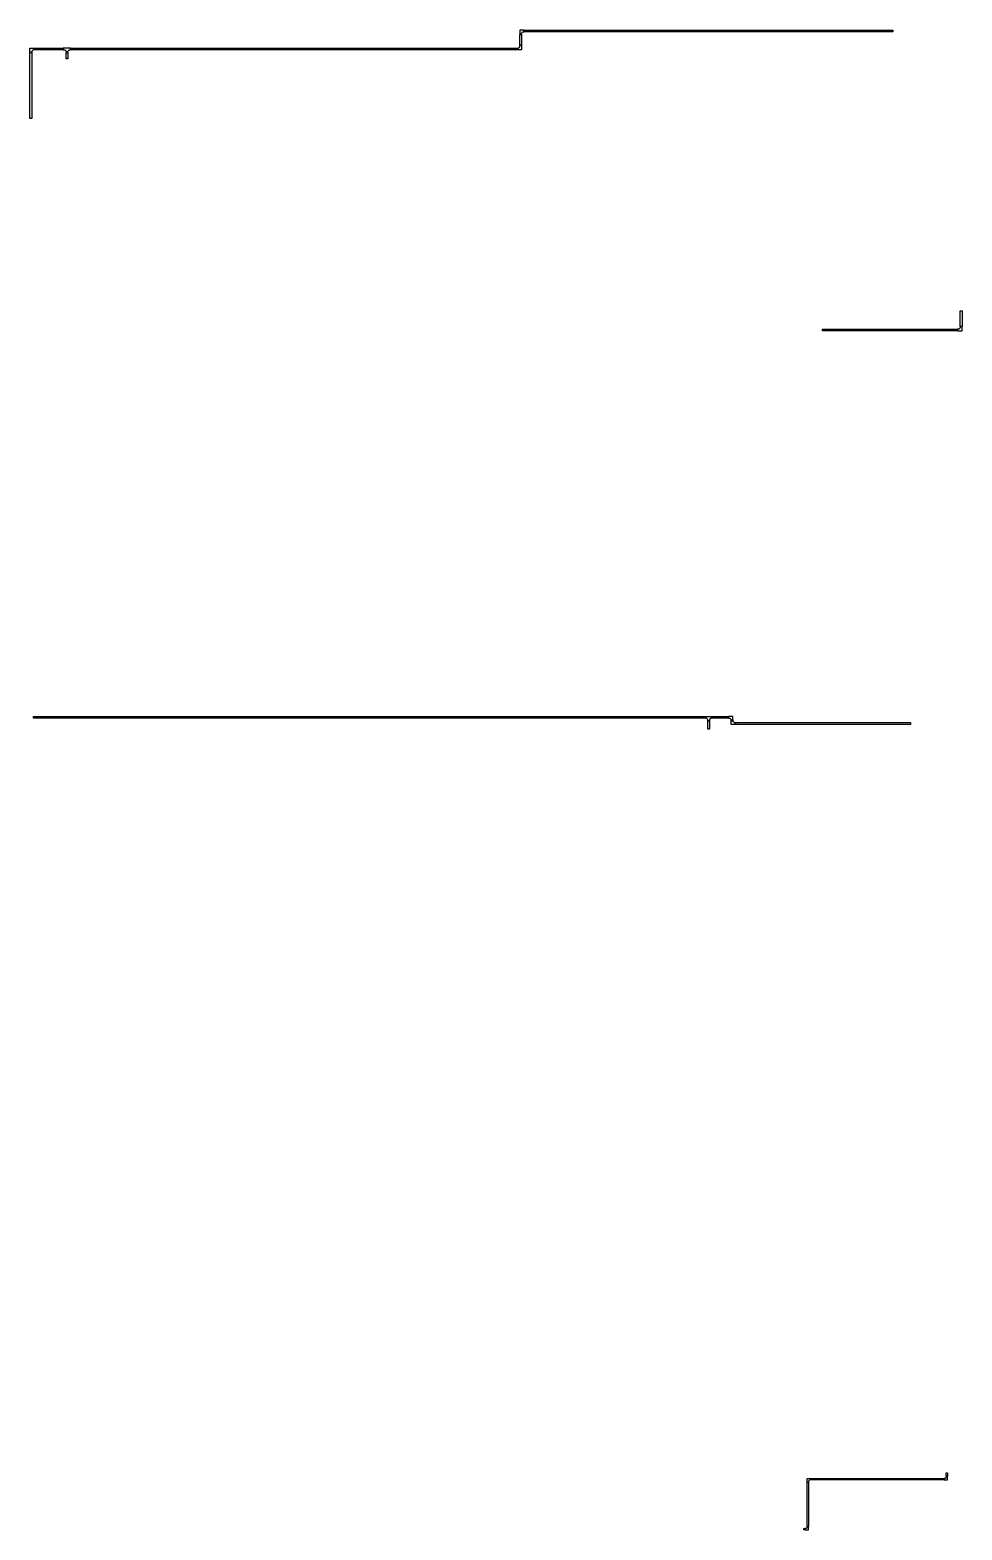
# Model space of a CAD drawing. Extents: x 0 to 302064749, y -59725395 to 1524223.
# Drawn here: x 291722275 to 302064749, y -17122294 to -484113 of the extents above; entities that cross this region are included whole.
import ezdxf

# ---------------------------------------------------------------- set-up
doc = ezdxf.new("R2010")
doc.units = 0
doc.header["$LTSCALE"] = 1000
doc.layers.add('CABLETRAY', color=4, linetype='Continuous')

# ---------------------------------------------------------------- blocks, each defined once
blk = doc.blocks.new('1#教学楼-电提建筑结构')
at = {"layer": 'CABLETRAY'}
for p, q in [((2951160, -4390), (2950660, -4390)), ((2950660, -4390), (2950660, -4890)), ((2950660, -4890), (2950860, -4890)), ((2950660, -6090), (2950660, -4890)), ((2950660, -4890), (2950860, -4890)), ((2950860, -4740), (2951010, -4590)), ((2950860, -4890), (2950860, -4740)), ((2950860, -4890), (2950860, -6090)), ((2951010, -4590), (2951160, -4590)), ((2951160, -4590), (2951160, -4390)), ((2951160, -4590), (2951160, -4390)), ((2951160, -4390), (2992050, -4390)), ((2992050, -4590), (2951160, -4590)), ((2992050, -4390), (2992050, -4590)), ((2896320, -6890), (2896320, -6390)), ((2896320, -6390), (2896820, -6390)), ((2896670, -6590), (2896520, -6740)), ((2896820, -6590), (2896670, -6590)), ((2896820, -6590), (2896820, -6390)), ((2896820, -6390), (2900020, -6390)), ((2896820, -6390), (2896820, -6590)), ((2900020, -6590), (2896820, -6590)), ((2900820, -6390), (2900020, -6390)), ((2900020, -6390), (2900020, -6590)), ((2900020, -6390), (2900020, -6590)), ((2900020, -6590), (2900170, -6590)), ((2900170, -6590), (2900320, -6740)), ((2900520, -6740), (2900670, -6590)), ((2900670, -6590), (2900820, -6590)), ((2900820, -6590), (2900820, -6390)), ((2900820, -6390), (2950360, -6390)), ((2900820, -6590), (2900820, -6390)), ((2950360, -6590), (2900820, -6590)), ((2950360, -6390), (2950360, -6590)), ((2950360, -6590), (2950360, -6390)), ((2950360, -6390), (2950510, -6390)), ((2950860, -6590), (2950360, -6590)), ((2950510, -6390), (2950660, -6240)), ((2950860, -6090), (2950660, -6090)), ((2950660, -6240), (2950660, -6090)), ((2950660, -6090), (2950860, -6090)), ((2950860, -6090), (2950860, -6590)), ((2896320, -14210), (2896320, -6890)), ((2896320, -6890), (2896520, -6890)), ((2896520, -6890), (2896320, -6890)), ((2896520, -6740), (2896520, -6890)), ((2896520, -6890), (2896520, -14210)), ((2900320, -6740), (2900320, -6890)), ((2900320, -6890), (2900520, -6890)), ((2900320, -7570), (2900320, -6890)), ((2900320, -6890), (2900520, -6890)), ((2900520, -7570), (2900320, -7570)), ((2900520, -6890), (2900520, -6740)), ((2900520, -6890), (2900520, -7570)), ((2896520, -14210), (2896320, -14210)), ((2999544.7, -37269.4), (2999544.7, -35521.9)), ((2999544.7, -35521.9), (2999744.7, -35521.9)), ((2999744.7, -35521.9), (2999744.7, -37269.4)), ((2984251.4, -37769.4), (2984251.4, -37569.4)), ((2984251.4, -37569.4), (2999244.7, -37569.4)), ((2999244.7, -37769.4), (2984251.4, -37769.4)), ((2999244.7, -37569.4), (2999244.7, -37769.4)), ((2999394.7, -37569.4), (2999244.7, -37569.4)), ((2999244.7, -37569.4), (2999244.7, -37769.4)), ((2999244.7, -37769.4), (2999744.7, -37769.4)), ((2999544.7, -37419.4), (2999394.7, -37569.4)), ((2999744.7, -37269.4), (2999544.7, -37269.4)), ((2999744.7, -37269.4), (2999544.7, -37269.4)), ((2999544.7, -37269.4), (2999544.7, -37419.4)), ((2999744.7, -37769.4), (2999744.7, -37269.4)), ((2896721, -80726.4), (2896721, -80526.4)), ((2896721, -80526.4), (2971241.1, -80526.4)), ((2971241.1, -80726.4), (2896721, -80726.4)), ((2971241.1, -80526.4), (2971241.1, -80726.4)), ((2971241.1, -80526.4), (2972041.1, -80526.4)), ((2971241.1, -80726.4), (2971241.1, -80526.4)), ((2971391.1, -80726.4), (2971241.1, -80726.4)), ((2971541.1, -80876.4), (2971391.1, -80726.4)), ((2971541.1, -81026.4), (2971541.1, -80876.4)), ((2971541.1, -81026.4), (2971741.1, -81026.4)), ((2971541.1, -81948.5), (2971541.1, -81026.4)), ((2971741.1, -81026.4), (2971541.1, -81026.4)), ((2971891.1, -80726.4), (2971741.1, -80876.4)), ((2971741.1, -80876.4), (2971741.1, -81026.4)), ((2971741.1, -81026.4), (2971741.1, -81948.5)), ((2972041.1, -80726.4), (2971891.1, -80726.4)), ((2972041.1, -80526.4), (2972041.1, -80726.4)), ((2972041.1, -80726.4), (2972041.1, -80526.4)), ((2972041.1, -80526.4), (2973819.9, -80526.4)), ((2973819.9, -80726.4), (2972041.1, -80726.4)), ((2973819.9, -80526.4), (2973819.9, -80726.4)), ((2974319.9, -80526.4), (2973819.9, -80526.4)), ((2973819.9, -80526.4), (2973819.9, -80726.4)), ((2973819.9, -80726.4), (2973969.9, -80726.4)), ((2973969.9, -80726.4), (2974119.9, -80876.4)), ((2974119.9, -80876.4), (2974119.9, -81026.4)), ((2974119.9, -81417.4), (2974119.9, -80917.4)), ((2974119.9, -80917.4), (2974319.9, -80917.4)), ((2974119.9, -81026.4), (2974319.9, -81026.4)), ((2974619.9, -81417.4), (2974119.9, -81417.4)), ((2974319.9, -81026.4), (2974319.9, -80526.4)), ((2974319.9, -80917.4), (2974319.9, -81067.4)), ((2974319.9, -81067.4), (2974469.9, -81217.4)), ((2974469.9, -81217.4), (2974619.9, -81217.4)), ((2974619.9, -81217.4), (2974619.9, -81417.4)), ((2974619.9, -81417.4), (2974619.9, -81217.4)), ((2974619.9, -81217.4), (2994023.1, -81217.4)), ((2994023.1, -81417.4), (2974619.9, -81417.4)), ((2994023.1, -81217.4), (2994023.1, -81417.4)), ((2971741.1, -81948.5), (2971541.1, -81948.5)), ((2998001.8, -164816.2), (2998001.8, -164434.3)), ((2998001.8, -164434.3), (2998151.8, -164434.3)), ((2998151.8, -164434.3), (2998151.8, -164816.2)), ((2982570.5, -165466.2), (2982570.5, -165066.2)), ((2982570.5, -165066.2), (2982970.5, -165066.2)), ((2982570.5, -170371.8), (2982570.5, -165466.2)), ((2982570.5, -165466.2), (2982720.5, -165466.2)), ((2982720.5, -165466.2), (2982570.5, -165466.2)), ((2982845.5, -165216.2), (2982720.5, -165341.2)), ((2982720.5, -165341.2), (2982720.5, -165466.2)), ((2982720.5, -165466.2), (2982720.5, -170371.8)), ((2982970.5, -165216.2), (2982845.5, -165216.2)), ((2982970.5, -165216.2), (2982970.5, -165066.2)), ((2982970.5, -165066.2), (2997751.8, -165066.2)), ((2982970.5, -165066.2), (2982970.5, -165216.2)), ((2997751.8, -165216.2), (2982970.5, -165216.2)), ((2997751.8, -165066.2), (2997751.8, -165216.2)), ((2997876.8, -165066.2), (2997751.8, -165066.2)), ((2997751.8, -165066.2), (2997751.8, -165216.2)), ((2997751.8, -165216.2), (2998151.8, -165216.2)), ((2998001.8, -164941.2), (2997876.8, -165066.2)), ((2998151.8, -164816.2), (2998001.8, -164816.2)), ((2998151.8, -164816.2), (2998001.8, -164816.2)), ((2998001.8, -164816.2), (2998001.8, -164941.2)), ((2998151.8, -165216.2), (2998151.8, -164816.2)), ((2982197.7, -170771.8), (2982197.7, -170621.8)), ((2982197.7, -170621.8), (2982320.5, -170621.8)), ((2982320.5, -170771.8), (2982197.7, -170771.8)), ((2982320.5, -170621.8), (2982320.5, -170771.8)), ((2982445.5, -170621.8), (2982320.5, -170621.8)), ((2982320.5, -170621.8), (2982320.5, -170771.8)), ((2982320.5, -170771.8), (2982720.5, -170771.8)), ((2982570.5, -170496.8), (2982445.5, -170621.8)), ((2982720.5, -170371.8), (2982570.5, -170371.8)), ((2982720.5, -170371.8), (2982570.5, -170371.8)), ((2982570.5, -170371.8), (2982570.5, -170496.8)), ((2982720.5, -170771.8), (2982720.5, -170371.8))]:
    blk.add_line(p, q, dxfattribs=at)

msp = doc.modelspace()

# ---------------------------------------------------------------- block references
at = {"xscale": 100, "yscale": 100, "zscale": 100}
msp.add_blockref('1#教学楼-电提建筑结构', (2090275, -45113), dxfattribs=at)

doc.saveas('drawing.dxf')
